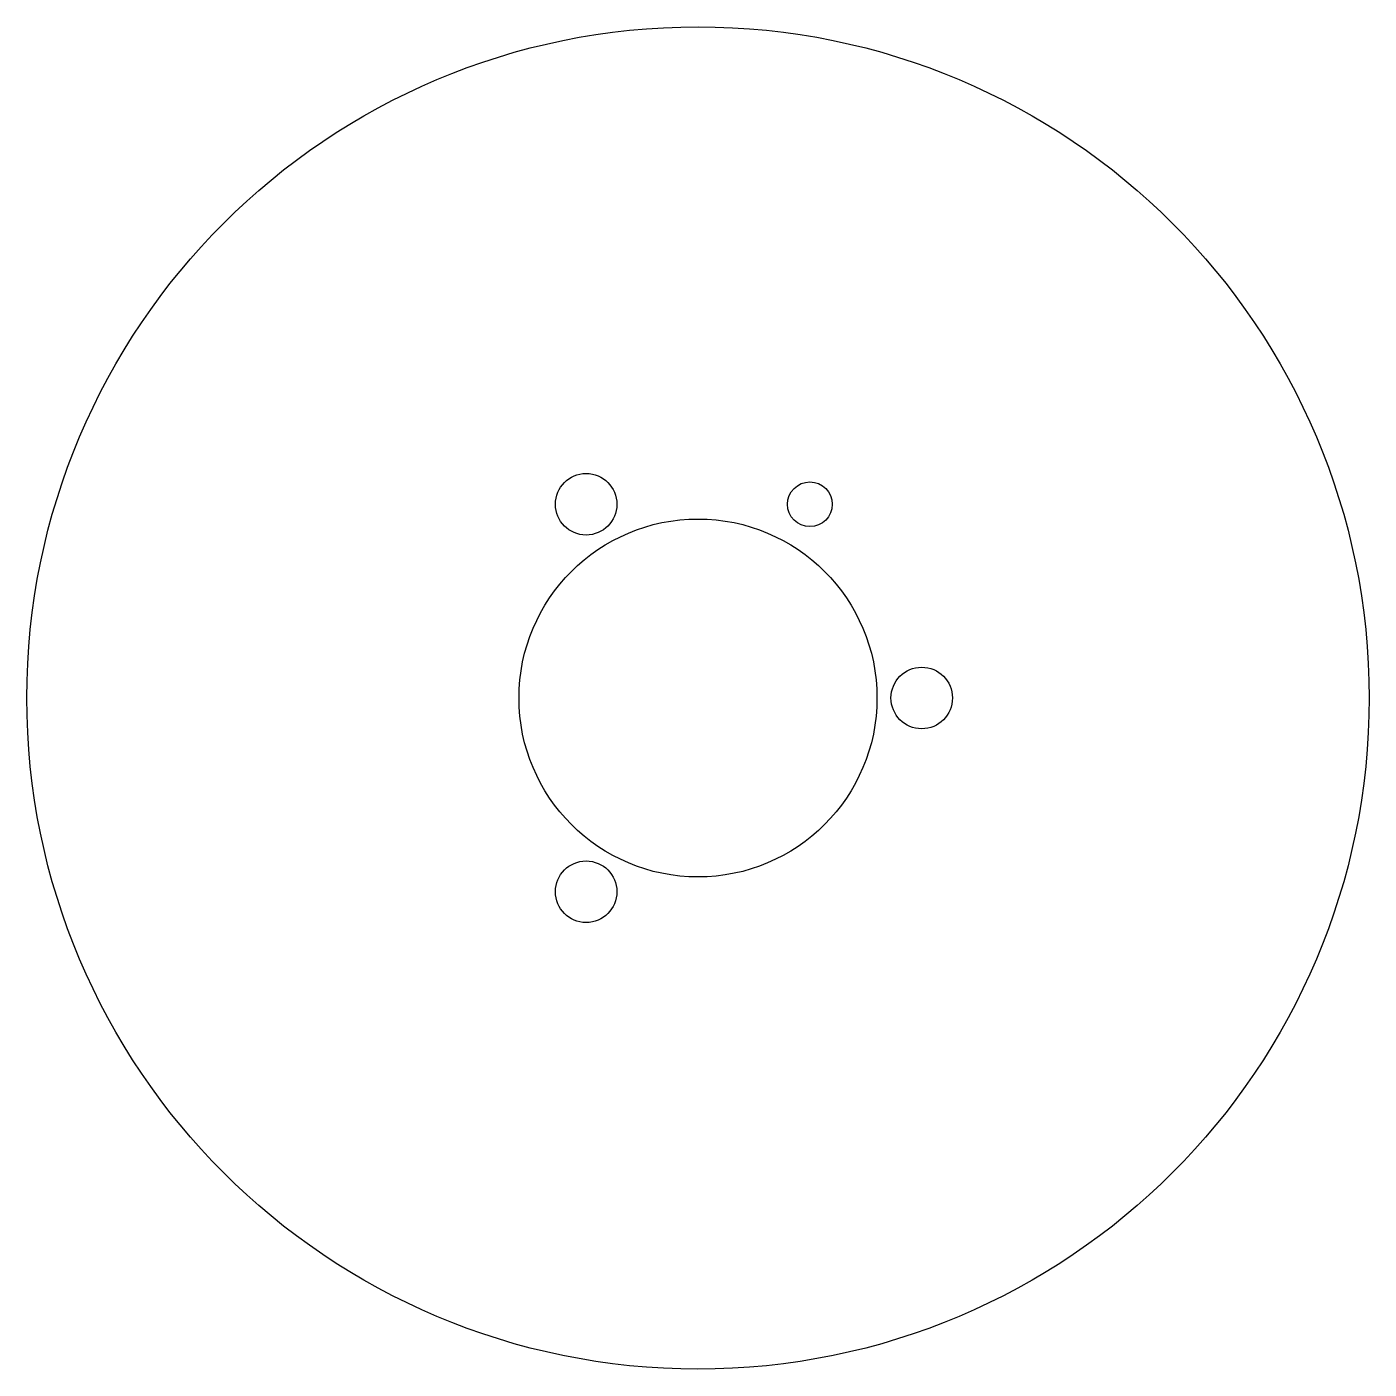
# Model space of a CAD drawing. Header units: millimetres. Extents: x -70 to 50, y -77 to 43.
import ezdxf

# ---------------------------------------------------------------- set-up
doc = ezdxf.new("R2010")
doc.units = ezdxf.units.MM

msp = doc.modelspace()

# ---------------------------------------------------------------- linework, layer by layer
for centre, radius in [((-10, -17.32), 60), ((-20, 0), 2.75), ((0, 0), 2), ((-10, -17.32), 16), ((10, -17.32), 2.75), ((-20, -34.64), 2.75)]:
    msp.add_circle(centre, radius)

doc.saveas('drawing.dxf')
